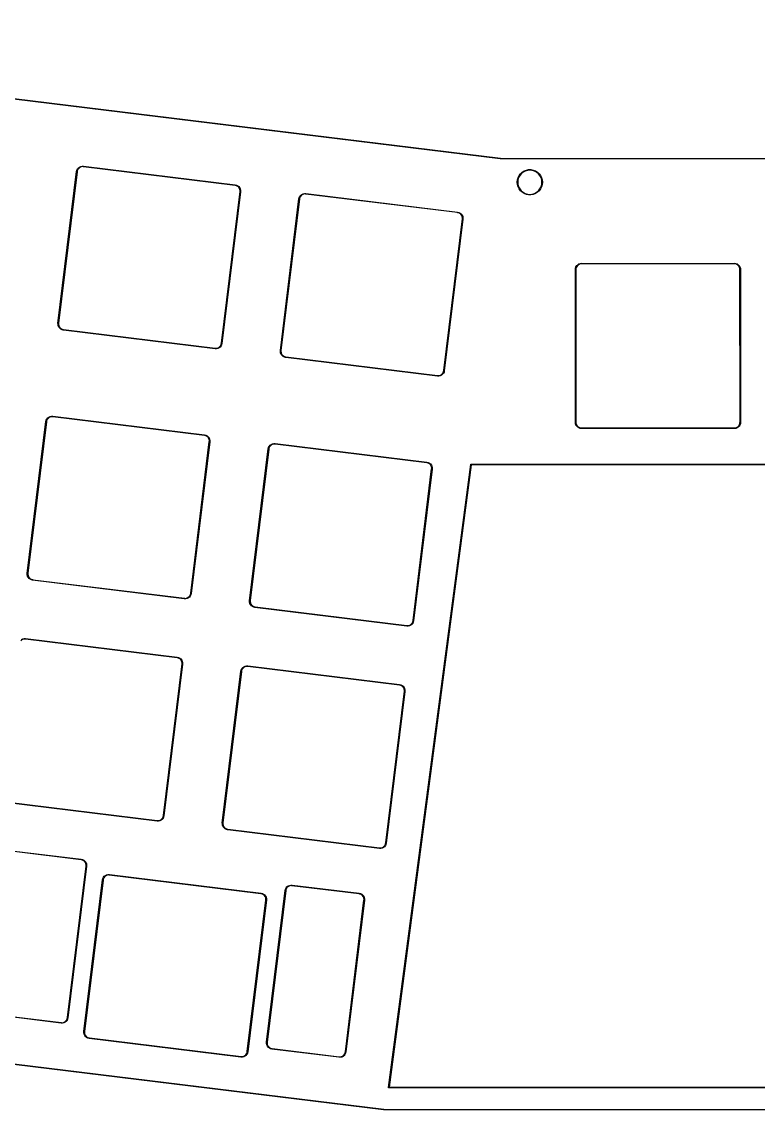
# Model space of a CAD drawing. Extents: x 33 to 269, y -131 to -39.
# Drawn here: x 97.1 to 159.8, y -131.2 to -38.6 of the extents above; entities that cross this region are included whole.
import ezdxf

# ---------------------------------------------------------------- set-up
doc = ezdxf.new("R2010")
doc.units = 0
doc.layers.add('BLACK', color=7, linetype='CONTINUOUS')

msp = doc.modelspace()

# ---------------------------------------------------------------- linework, layer by layer
at = {"layer": 'BLACK', "linetype": 'CONTINUOUS'}
for p, q in [((43.28779, -38.602524), (137.837537, -50.209856)), ((137.823767, -50.256624), (43.31435, -38.654243)), ((102.038969, -50.958641), (102.145395, -50.908695)), ((102.145395, -50.908695), (102.260268, -50.883687)), ((102.260268, -50.883687), (102.377826, -50.884869)), ((102.377826, -50.884869), (102.377828, -50.884852)), ((102.377828, -50.884852), (102.383399, -50.88745)), ((102.383399, -50.88745), (115.280926, -52.469153)), ((137.824895, -50.257755), (137.823767, -50.256624)), ((137.83446, -50.25967), (137.824895, -50.257755)), ((164.819661, -50.290688), (137.83446, -50.25967)), ((137.837537, -50.209856), (137.842768, -50.211581)), ((137.842768, -50.211581), (164.827655, -50.2426)), ((100.209179, -64.254785), (101.792758, -51.341957)), ((101.839786, -51.353624), (100.259255, -64.241595)), ((101.792758, -51.341957), (101.792763, -51.34194)), ((101.792763, -51.34194), (101.820055, -51.227608)), ((101.820055, -51.227608), (101.872114, -51.122199)), ((101.842386, -51.348049), (101.839786, -51.353624)), ((101.850005, -51.28598), (101.842386, -51.348049)), ((101.896852, -51.170016), (101.850005, -51.28598)), ((101.872114, -51.122199), (101.946326, -51.031019)), ((101.97212, -51.07013), (101.896852, -51.170016)), ((101.946326, -51.031019), (102.038969, -50.958641)), ((102.070677, -50.993131), (101.97212, -51.07013)), ((102.185806, -50.944268), (102.070677, -50.993131)), ((102.30966, -50.92687), (102.185806, -50.944268)), ((102.371728, -50.934496), (102.30966, -50.92687)), ((102.371729, -50.934478), (102.371728, -50.934496)), ((102.371732, -50.934479), (102.371729, -50.934478)), ((115.269258, -52.516181), (102.371732, -50.934479)), ((139.32865, -51.8628), (139.417075, -51.68522)), ((139.474678, -51.67892), (139.379499, -51.856986)), ((139.417075, -51.68522), (139.536623, -51.526912)), ((139.602766, -51.522843), (139.474678, -51.67892)), ((139.536623, -51.526912), (139.683226, -51.393266)), ((139.758843, -51.394755), (139.602766, -51.522843)), ((139.683226, -51.393266), (139.851889, -51.288834)), ((139.936909, -51.299576), (139.758843, -51.394755)), ((139.851889, -51.288834), (140.03687, -51.217172)), ((140.130123, -51.240965), (139.936909, -51.299576)), ((140.03687, -51.217172), (140.23187, -51.180721)), ((140.331058, -51.221175), (140.130123, -51.240965)), ((140.23187, -51.180721), (140.430246, -51.180721)), ((140.531993, -51.240965), (140.331058, -51.221175)), ((140.430246, -51.180721), (140.625246, -51.217172)), ((140.725207, -51.299576), (140.531993, -51.240965)), ((140.625246, -51.217172), (140.810227, -51.288834)), ((140.903273, -51.394755), (140.725207, -51.299576)), ((140.810227, -51.288834), (140.97889, -51.393266)), ((141.05935, -51.522843), (140.903273, -51.394755)), ((140.97889, -51.393266), (141.125493, -51.526912)), ((141.187438, -51.67892), (141.05935, -51.522843)), ((141.125493, -51.526912), (141.245041, -51.68522)), ((141.282617, -51.856986), (141.187438, -51.67892)), ((141.245041, -51.68522), (141.333466, -51.8628)), ((115.27483, -52.51878), (115.269258, -52.516181)), ((115.27483, -52.518781), (115.27483, -52.51878)), ((115.336892, -52.526408), (115.27483, -52.518781)), ((115.280926, -52.469153), (115.280931, -52.469154)), ((115.280931, -52.469154), (115.395264, -52.496465)), ((115.452839, -52.573266), (115.336892, -52.526408)), ((115.395264, -52.496465), (115.500657, -52.548532)), ((115.552709, -52.648537), (115.452839, -52.573266)), ((115.500657, -52.548532), (115.591821, -52.622746)), ((115.629694, -52.74709), (115.552709, -52.648537)), ((115.591821, -52.622746), (115.664186, -52.715385)), ((115.678549, -52.862211), (115.629694, -52.74709)), ((115.664186, -52.715385), (115.714123, -52.821803)), ((139.256058, -52.251135), (139.274362, -52.053604)), ((139.274362, -52.448666), (139.256058, -52.251135)), ((139.274362, -52.053604), (139.32865, -51.8628)), ((139.32865, -52.63947), (139.274362, -52.448666)), ((139.320888, -52.0502), (139.301098, -52.251135)), ((139.301098, -52.251135), (139.320888, -52.45207)), ((139.379499, -51.856986), (139.320888, -52.0502)), ((139.320888, -52.45207), (139.379499, -52.645284)), ((139.417075, -52.81705), (139.32865, -52.63947)), ((139.379499, -52.645284), (139.474678, -52.82335)), ((141.187438, -52.82335), (141.282617, -52.645284)), ((141.333466, -52.63947), (141.245041, -52.81705)), ((141.341228, -52.0502), (141.282617, -51.856986)), ((141.282617, -52.645284), (141.341228, -52.45207)), ((141.333466, -51.8628), (141.387754, -52.053604)), ((141.387754, -52.448666), (141.333466, -52.63947)), ((141.361018, -52.251135), (141.341228, -52.0502)), ((141.341228, -52.45207), (141.361018, -52.251135)), ((141.387754, -52.053604), (141.406058, -52.251135)), ((141.406058, -52.251135), (141.387754, -52.448666)), ((114.106701, -65.945653), (115.688404, -53.048127)), ((115.735432, -53.059794), (114.15373, -65.957321)), ((115.695945, -52.986053), (115.678549, -52.862211)), ((115.688321, -53.048115), (115.695945, -52.986053)), ((115.688404, -53.048125), (115.688321, -53.048115)), ((115.688404, -53.048127), (115.688404, -53.048125)), ((115.714123, -52.821803), (115.739128, -52.936665)), ((115.738031, -53.054222), (115.735432, -53.059794)), ((115.739128, -52.936665), (115.737948, -53.054212)), ((115.737948, -53.054212), (115.738031, -53.054222)), ((119.117183, -66.576396), (120.700762, -53.663568)), ((120.74779, -53.675235), (119.16726, -66.563204)), ((120.700762, -53.663568), (120.700763, -53.663562)), ((120.700763, -53.663562), (120.728056, -53.549218)), ((120.728056, -53.549218), (120.780115, -53.443807)), ((120.75039, -53.66966), (120.74779, -53.675235)), ((120.758007, -53.60759), (120.75039, -53.66966)), ((120.804853, -53.491624), (120.758007, -53.60759)), ((120.780115, -53.443807), (120.854327, -53.352626)), ((120.88012, -53.391736), (120.804853, -53.491624)), ((120.854327, -53.352626), (120.94697, -53.280246)), ((120.978678, -53.314736), (120.88012, -53.391736)), ((120.94697, -53.280246), (121.053398, -53.2303)), ((121.093809, -53.265872), (120.978678, -53.314736)), ((121.053398, -53.2303), (121.168272, -53.205291)), ((121.217664, -53.248475), (121.093809, -53.265872)), ((121.168272, -53.205291), (121.285831, -53.206475)), ((121.279732, -53.256101), (121.217664, -53.248475)), ((121.279733, -53.256089), (121.279732, -53.256101)), ((121.279736, -53.25609), (121.279733, -53.256089)), ((134.177263, -54.837792), (121.279736, -53.25609)), ((121.285831, -53.206475), (121.285832, -53.206463)), ((121.285832, -53.206463), (121.291403, -53.209061)), ((121.291403, -53.209061), (134.18893, -54.790764)), ((139.536623, -52.975358), (139.417075, -52.81705)), ((139.474678, -52.82335), (139.602766, -52.979427)), ((139.683226, -53.109004), (139.536623, -52.975358)), ((139.602766, -52.979427), (139.758843, -53.107515)), ((139.851889, -53.213436), (139.683226, -53.109004)), ((139.758843, -53.107515), (139.936909, -53.202694)), ((140.03687, -53.285098), (139.851889, -53.213436)), ((139.936909, -53.202694), (140.130123, -53.261305)), ((140.23187, -53.321549), (140.03687, -53.285098)), ((140.130123, -53.261305), (140.331058, -53.281095)), ((140.430246, -53.321549), (140.23187, -53.321549)), ((140.331058, -53.281095), (140.531993, -53.261305)), ((140.625246, -53.285098), (140.430246, -53.321549)), ((140.531993, -53.261305), (140.725207, -53.202694)), ((140.810227, -53.213436), (140.625246, -53.285098)), ((140.725207, -53.202694), (140.903273, -53.107515)), ((140.97889, -53.109004), (140.810227, -53.213436)), ((140.903273, -53.107515), (141.05935, -52.979427)), ((141.125493, -52.975358), (140.97889, -53.109004)), ((141.05935, -52.979427), (141.187438, -52.82335)), ((141.245041, -52.81705), (141.125493, -52.975358)), ((133.014705, -68.267264), (134.596408, -55.369738)), ((134.643436, -55.381405), (133.061734, -68.278932)), ((134.182834, -54.840391), (134.177263, -54.837792)), ((134.182834, -54.840392), (134.182834, -54.840391)), ((134.244902, -54.848017), (134.182834, -54.840392)), ((134.18893, -54.790764), (134.188935, -54.790765)), ((134.188935, -54.790765), (134.303276, -54.818074)), ((134.360861, -54.894875), (134.244902, -54.848017)), ((134.303276, -54.818074), (134.408678, -54.87014)), ((134.460744, -54.970145), (134.360861, -54.894875)), ((134.408678, -54.87014), (134.499854, -54.944352)), ((134.537745, -55.068699), (134.460744, -54.970145)), ((134.499854, -54.944352), (134.572232, -55.03699)), ((134.586618, -55.183823), (134.537745, -55.068699)), ((134.572232, -55.03699), (134.622185, -55.14341)), ((134.604034, -55.307673), (134.586618, -55.183823)), ((134.596408, -55.369738), (134.596426, -55.369682)), ((134.596426, -55.369682), (134.604034, -55.307673)), ((134.622185, -55.14341), (134.647208, -55.258276)), ((134.646036, -55.375829), (134.643436, -55.381405)), ((134.646047, -55.37583), (134.646036, -55.375829)), ((134.647208, -55.258276), (134.646047, -55.37583)), ((144.400938, -59.262844), (144.500478, -59.200312)), ((144.544918, -59.230698), (144.43661, -59.293216)), ((144.500478, -59.200312), (144.611437, -59.161498)), ((144.665717, -59.198342), (144.544918, -59.230698)), ((144.611437, -59.161498), (144.72825, -59.148348)), ((144.728246, -59.198348), (144.665717, -59.198342)), ((144.728248, -59.19825), (144.728246, -59.198249)), ((144.728246, -59.198249), (144.728246, -59.19825)), ((144.728246, -59.19825), (144.728246, -59.198348)), ((157.722397, -59.196349), (144.728248, -59.19825)), ((144.72825, -59.148348), (144.72825, -59.14825)), ((144.72825, -59.14825), (144.734098, -59.15015)), ((144.734098, -59.15015), (157.728248, -59.14825)), ((157.728246, -59.19825), (157.722397, -59.196349)), ((157.790779, -59.198255), (157.728246, -59.19825)), ((157.728248, -59.14825), (157.728249, -59.14825)), ((157.728249, -59.14825), (157.72825, -59.14825)), ((157.72825, -59.14825), (157.845069, -59.161422)), ((157.911583, -59.230633), (157.790779, -59.198255)), ((157.845069, -59.161422), (157.95603, -59.200255)), ((158.019893, -59.29317), (157.911583, -59.230633)), ((157.95603, -59.200255), (158.055568, -59.262803)), ((144.203248, -59.673247), (144.216421, -59.556436)), ((144.203248, -59.673248), (144.203248, -59.673247)), ((144.203248, -59.67325), (144.203248, -59.673248)), ((144.205151, -72.682817), (144.203248, -59.67325)), ((144.216421, -59.556436), (144.255257, -59.445485)), ((144.253248, -59.673253), (144.251347, -59.6791)), ((144.251347, -59.6791), (144.253246, -72.663623)), ((144.253255, -59.610724), (144.253248, -59.673253)), ((144.285634, -59.489932), (144.253255, -59.610724)), ((144.255257, -59.445485), (144.317808, -59.345957)), ((144.348173, -59.381635), (144.285634, -59.489932)), ((144.317808, -59.345957), (144.400938, -59.262844)), ((144.43661, -59.293216), (144.348173, -59.381635)), ((158.108329, -59.381606), (158.019893, -59.29317)), ((158.055568, -59.262803), (158.138695, -59.34593)), ((158.170867, -59.489915), (158.108329, -59.381606)), ((158.138695, -59.34593), (158.201244, -59.445469)), ((158.203245, -59.610719), (158.170867, -59.489915)), ((158.201244, -59.445469), (158.240077, -59.556429)), ((158.203249, -59.673239), (158.203245, -59.610719)), ((158.203248, -59.67325), (158.203249, -59.673239)), ((158.205148, -72.667399), (158.203248, -59.67325)), ((158.240077, -59.556429), (158.25325, -59.673248)), ((158.253248, -59.673248), (158.251347, -59.679099)), ((158.251347, -59.679099), (158.253248, -72.67325)), ((158.25325, -59.673248), (158.253248, -59.673248)), ((100.211221, -64.257399), (100.209179, -64.254785)), ((100.210174, -64.361843), (100.211221, -64.257399)), ((100.235184, -64.476715), (100.210174, -64.361843)), ((100.28513, -64.58314), (100.235184, -64.476715)), ((100.26098, -64.250384), (100.253356, -64.312451)), ((100.253356, -64.312451), (100.270756, -64.436304)), ((100.259255, -64.241595), (100.260963, -64.250381)), ((100.260963, -64.250381), (100.26098, -64.250384)), ((100.270756, -64.436304), (100.31962, -64.551432)), ((100.357508, -64.675782), (100.28513, -64.58314)), ((100.31962, -64.551432), (100.396618, -64.649989)), ((100.448686, -64.749994), (100.357508, -64.675782)), ((100.396618, -64.649989), (100.496503, -64.725257)), ((100.554093, -64.802055), (100.448686, -64.749994)), ((100.496503, -64.725257), (100.612465, -64.772106)), ((100.655706, -64.826312), (100.554093, -64.802055)), ((100.612465, -64.772106), (100.674534, -64.779726)), ((100.674534, -64.779726), (100.683378, -64.78385)), ((100.683378, -64.78385), (113.574756, -66.364799)), ((100.656298, -64.82707), (100.655706, -64.826312)), ((100.665562, -64.830125), (100.656298, -64.82707)), ((113.563089, -66.411827), (100.665562, -64.830125)), ((113.568665, -66.414427), (113.563089, -66.411827)), ((113.568663, -66.41444), (113.568665, -66.414427)), ((113.686218, -66.415602), (113.568663, -66.41444)), ((113.574756, -66.364799), (113.574821, -66.36482)), ((113.574821, -66.36482), (113.636821, -66.372427)), ((113.636821, -66.372427), (113.760672, -66.355013)), ((113.801086, -66.39058), (113.686218, -66.415602)), ((113.760672, -66.355013), (113.875797, -66.306139)), ((113.907506, -66.340627), (113.801086, -66.39058)), ((113.875797, -66.306139), (113.974351, -66.229138)), ((114.000144, -66.268248), (113.907506, -66.340627)), ((113.974351, -66.229138), (114.049621, -66.129254)), ((114.074356, -66.177071), (114.000144, -66.268248)), ((114.049621, -66.129254), (114.096478, -66.013294)), ((114.126421, -66.071668), (114.074356, -66.177071)), ((114.096478, -66.013294), (114.104102, -65.951226)), ((114.104102, -65.951226), (114.104103, -65.951226)), ((114.104103, -65.951226), (114.106701, -65.945653)), ((114.153727, -65.957329), (114.126421, -66.071668)), ((114.15373, -65.957321), (114.153727, -65.957329)), ((119.11921, -66.578991), (119.117183, -66.576396)), ((119.118165, -66.683454), (119.11921, -66.578991)), ((119.168969, -66.571992), (119.161345, -66.634061)), ((119.161345, -66.634061), (119.178747, -66.757915)), ((119.16726, -66.563204), (119.168968, -66.571992)), ((119.168968, -66.571992), (119.168969, -66.571992)), ((119.143178, -66.798327), (119.118165, -66.683454)), ((119.193126, -66.904753), (119.143178, -66.798327)), ((119.178747, -66.757915), (119.227615, -66.873044)), ((119.265506, -66.997394), (119.193126, -66.904753)), ((119.227615, -66.873044), (119.304616, -66.971602)), ((119.356687, -67.071606), (119.265506, -66.997394)), ((119.304616, -66.971602), (119.404503, -67.046869)), ((119.462096, -67.123666), (119.356687, -67.071606)), ((119.404503, -67.046869), (119.520468, -67.093718)), ((119.56371, -67.147923), (119.462096, -67.123666)), ((119.520468, -67.093718), (119.582538, -67.101336)), ((119.564302, -67.148681), (119.56371, -67.147923)), ((119.573566, -67.151736), (119.564302, -67.148681)), ((132.471092, -68.733438), (119.573566, -67.151736)), ((119.582538, -67.101336), (119.582538, -67.101337)), ((119.582538, -67.101337), (119.591384, -67.105461)), ((119.591384, -67.105461), (132.48276, -68.68641)), ((132.882379, -68.550799), (132.957646, -68.450896)), ((132.982385, -68.498713), (132.908175, -68.589907)), ((132.957646, -68.450896), (133.00449, -68.334917)), ((133.034441, -68.393291), (132.982385, -68.498713)), ((133.00449, -68.334917), (133.012105, -68.272841)), ((133.012105, -68.272841), (133.012106, -68.272841)), ((133.012106, -68.272841), (133.014705, -68.267264)), ((133.061727, -68.27895), (133.034441, -68.393291)), ((133.061734, -68.278932), (133.061727, -68.27895)), ((132.476668, -68.736038), (132.471092, -68.733438)), ((132.476657, -68.736132), (132.476668, -68.736038)), ((132.594225, -68.737294), (132.476657, -68.736132)), ((132.48276, -68.68641), (132.483222, -68.686562)), ((132.483222, -68.686562), (132.544822, -68.69412)), ((132.544822, -68.69412), (132.668686, -68.676701)), ((132.709104, -68.712266), (132.594225, -68.737294)), ((132.668686, -68.676701), (132.78382, -68.627817)), ((132.815533, -68.662302), (132.709104, -68.712266)), ((132.78382, -68.627817), (132.882379, -68.550799)), ((132.908175, -68.589907), (132.815533, -68.662302)), ((99.427154, -72.230136), (99.533581, -72.180188)), ((99.533581, -72.180188), (99.648455, -72.155176)), ((99.697848, -72.198358), (99.573993, -72.215759)), ((99.648455, -72.155176), (99.766015, -72.156356)), ((99.759915, -72.205981), (99.697848, -72.198358)), ((99.759919, -72.205983), (99.759915, -72.205981)), ((112.657444, -73.787685), (99.759919, -72.205983)), ((99.766015, -72.156356), (99.771587, -72.158954)), ((99.771587, -72.158954), (112.669113, -73.740657)), ((97.597366, -85.526289), (99.180945, -72.613461)), ((99.227973, -72.625128), (97.647442, -85.513099)), ((99.180945, -72.613461), (99.18095, -72.613444)), ((99.18095, -72.613444), (99.208241, -72.49911)), ((99.208241, -72.49911), (99.2603, -72.393699)), ((99.230573, -72.619553), (99.227973, -72.625128)), ((99.230574, -72.619553), (99.230573, -72.619553)), ((99.238191, -72.557483), (99.230574, -72.619553)), ((99.285038, -72.441516), (99.238191, -72.557483)), ((99.2603, -72.393699), (99.334512, -72.302517)), ((99.360305, -72.341627), (99.285038, -72.441516)), ((99.334512, -72.302517), (99.427154, -72.230136)), ((99.458863, -72.264625), (99.360305, -72.341627)), ((99.573993, -72.215759), (99.458863, -72.264625)), ((144.207426, -72.685092), (144.205151, -72.682817)), ((144.219137, -72.788963), (144.207426, -72.685092)), ((144.257973, -72.89993), (144.219137, -72.788963)), ((144.253246, -72.663623), (144.256012, -72.672132)), ((144.256012, -72.672132), (144.255966, -72.672132)), ((144.255966, -72.672132), (144.25597, -72.73467)), ((144.25597, -72.73467), (144.288349, -72.855481)), ((144.320528, -72.999474), (144.257973, -72.89993)), ((144.288349, -72.855481), (144.350893, -72.963797)), ((144.403664, -73.082602), (144.320528, -72.999474)), ((144.350893, -72.963797), (144.439338, -73.052234)), ((144.503214, -73.145148), (144.403664, -73.082602)), ((144.439338, -73.052234), (144.547659, -73.114768)), ((144.547659, -73.114768), (144.668474, -73.147136)), ((157.790779, -73.148243), (157.911582, -73.115865)), ((157.911582, -73.115865), (158.019892, -73.053329)), ((158.055567, -73.083695), (157.956029, -73.146243)), ((158.019892, -73.053329), (158.108328, -72.964893)), ((158.138694, -73.000569), (158.055567, -73.083695)), ((158.108328, -72.964893), (158.170865, -72.856584)), ((158.201242, -72.901031), (158.138694, -73.000569)), ((158.170865, -72.856584), (158.203243, -72.735781)), ((158.240076, -72.790071), (158.201242, -72.901031)), ((158.203243, -72.735781), (158.203248, -72.673248)), ((158.203248, -72.673248), (158.205148, -72.667399)), ((158.253248, -72.673252), (158.240076, -72.790071)), ((158.253248, -72.67325), (158.253247, -72.673251)), ((158.253247, -72.673251), (158.253248, -72.673252)), ((112.663017, -73.790284), (112.657444, -73.787685)), ((112.663017, -73.790285), (112.663017, -73.790284)), ((112.725081, -73.79791), (112.663017, -73.790285)), ((112.669113, -73.740657), (112.669118, -73.740658)), ((112.669118, -73.740658), (112.783453, -73.767966)), ((112.84103, -73.844767), (112.725081, -73.79791)), ((112.783453, -73.767966), (112.888848, -73.820032)), ((112.940902, -73.920037), (112.84103, -73.844767)), ((112.888848, -73.820032), (112.980014, -73.894246)), ((113.017889, -74.018591), (112.940902, -73.920037)), ((112.980014, -73.894246), (113.052381, -73.986885)), ((113.066745, -74.133713), (113.017889, -74.018591)), ((113.052381, -73.986885), (113.102318, -74.093305)), ((144.614184, -73.183974), (144.503214, -73.145148)), ((144.718002, -73.195668), (144.614184, -73.183974)), ((144.668474, -73.147136), (144.731011, -73.147134)), ((144.718681, -73.196347), (144.718002, -73.195668)), ((144.728248, -73.19825), (144.718681, -73.196347)), ((157.722398, -73.196349), (144.728248, -73.19825)), ((144.731011, -73.147134), (144.740294, -73.150149)), ((144.740294, -73.150149), (157.728245, -73.14825)), ((157.72825, -73.19825), (157.722398, -73.196349)), ((157.728245, -73.14825), (157.728246, -73.14825)), ((157.728246, -73.148248), (157.790779, -73.148243)), ((157.728246, -73.14825), (157.728246, -73.148248)), ((157.845069, -73.185076), (157.72825, -73.198248)), ((157.72825, -73.198248), (157.72825, -73.19825)), ((157.956029, -73.146243), (157.845069, -73.185076)), ((111.494888, -87.217156), (113.076591, -74.319631)), ((113.123619, -74.331299), (111.541917, -87.228825)), ((113.08414, -74.257557), (113.066745, -74.133713)), ((113.076515, -74.31962), (113.08414, -74.257557)), ((113.076591, -74.319628), (113.076515, -74.31962)), ((113.076591, -74.319631), (113.076591, -74.319628)), ((113.102318, -74.093305), (113.127324, -74.208169)), ((113.126218, -74.325727), (113.123619, -74.331299)), ((113.127324, -74.208169), (113.126142, -74.325717)), ((113.126142, -74.325717), (113.126218, -74.325727)), ((116.50537, -87.8479), (118.088949, -74.935072)), ((118.135977, -74.946739), (116.555447, -87.834708)), ((118.088949, -74.935072), (118.088953, -74.935059)), ((118.088953, -74.935059), (118.116261, -74.820734)), ((118.116261, -74.820734), (118.168329, -74.715341)), ((118.138576, -74.941168), (118.135977, -74.946739)), ((118.138577, -74.941168), (118.138576, -74.941168)), ((118.146204, -74.879106), (118.138577, -74.941168)), ((118.193063, -74.763158), (118.146204, -74.879106)), ((118.168329, -74.715341), (118.242542, -74.624177)), ((118.268333, -74.663289), (118.193063, -74.763158)), ((118.242542, -74.624177), (118.335181, -74.551812)), ((118.366887, -74.586303), (118.268333, -74.663289)), ((118.335181, -74.551812), (118.441599, -74.501874)), ((118.482007, -74.537448), (118.366887, -74.586303)), ((118.441599, -74.501874), (118.556462, -74.476868)), ((118.605849, -74.520051), (118.482007, -74.537448)), ((118.556462, -74.476868), (118.674008, -74.478048)), ((118.667912, -74.527675), (118.605849, -74.520051)), ((118.667921, -74.527593), (118.667912, -74.527675)), ((118.667923, -74.527594), (118.667921, -74.527593)), ((131.565449, -76.109296), (118.667923, -74.527594)), ((118.674008, -74.478048), (118.674018, -74.477967)), ((118.674018, -74.477967), (118.67959, -74.480565)), ((118.67959, -74.480565), (131.577117, -76.062268)), ((128.309184, -129.240344), (135.306273, -76.247861)), ((135.351055, -76.276133), (128.359325, -129.228036)), ((130.402892, -89.538768), (131.984595, -76.641242)), ((132.031623, -76.652909), (130.449921, -89.550436)), ((131.571022, -76.111895), (131.565449, -76.109296)), ((131.571022, -76.111896), (131.571022, -76.111895)), ((131.63309, -76.11952), (131.571022, -76.111896)), ((131.577117, -76.062268), (131.577125, -76.06227)), ((131.577125, -76.06227), (131.691464, -76.089577)), ((131.749051, -76.166376), (131.63309, -76.11952)), ((131.691464, -76.089577), (131.796868, -76.141641)), ((131.848936, -76.241646), (131.749051, -76.166376)), ((131.796868, -76.141641), (131.888046, -76.215853)), ((131.925939, -76.340201), (131.848936, -76.241646)), ((131.888046, -76.215853), (131.960426, -76.308491)), ((131.974813, -76.455326), (131.925939, -76.340201)), ((131.960426, -76.308491), (132.01038, -76.414912)), ((131.992228, -76.579177), (131.974813, -76.455326)), ((131.984595, -76.641242), (131.984624, -76.641152)), ((131.984624, -76.641152), (131.992228, -76.579177)), ((132.01038, -76.414912), (132.035403, -76.52978)), ((132.034223, -76.647333), (132.031623, -76.652909)), ((132.034241, -76.647335), (132.034223, -76.647333)), ((132.035403, -76.52978), (132.034241, -76.647335)), ((135.306273, -76.247861), (135.307961, -76.242896)), ((135.307961, -76.241568), (135.308645, -76.240883)), ((135.307961, -76.242896), (135.307961, -76.241568)), ((135.308645, -76.240883), (135.309413, -76.238626)), ((135.309413, -76.238626), (135.315799, -76.233729)), ((135.315799, -76.233729), (135.321491, -76.228038)), ((135.321491, -76.228038), (135.323223, -76.228037)), ((135.323223, -76.228037), (135.324598, -76.226984)), ((135.324598, -76.226984), (135.332574, -76.228037)), ((135.332574, -76.228037), (167.331058, -76.226135)), ((167.308892, -76.274233), (135.351055, -76.276133)), ((97.599416, -85.528913), (97.597366, -85.526289)), ((97.598369, -85.633347), (97.599416, -85.528913)), ((97.623379, -85.748217), (97.598369, -85.633347)), ((97.673325, -85.854641), (97.623379, -85.748217)), ((97.649175, -85.521888), (97.641551, -85.583955)), ((97.641551, -85.583955), (97.658951, -85.707806)), ((97.647442, -85.513099), (97.64915, -85.521885)), ((97.64915, -85.521885), (97.649175, -85.521888)), ((97.658951, -85.707806), (97.707815, -85.822933)), ((97.7457, -85.947282), (97.673325, -85.854641)), ((97.707815, -85.822933), (97.784812, -85.921489)), ((97.836877, -86.021494), (97.7457, -85.947282)), ((97.784812, -85.921489), (97.884694, -85.996757)), ((97.942282, -86.073556), (97.836877, -86.021494)), ((97.884694, -85.996757), (98.000654, -86.043608)), ((98.043892, -86.097816), (97.942282, -86.073556)), ((98.000654, -86.043608), (98.062722, -86.051229)), ((98.044485, -86.098574), (98.043892, -86.097816)), ((98.053749, -86.101629), (98.044485, -86.098574)), ((98.062722, -86.051229), (98.062721, -86.05123)), ((98.062721, -86.05123), (98.071566, -86.055354)), ((98.071566, -86.055354), (110.962941, -87.636302)), ((110.951275, -87.683331), (98.053749, -86.101629)), ((110.956851, -87.685931), (110.951275, -87.683331)), ((110.956852, -87.685925), (110.956851, -87.685931)), ((111.074405, -87.68709), (110.956852, -87.685925)), ((110.962941, -87.636302), (110.962942, -87.636297)), ((110.962942, -87.636297), (111.025009, -87.643915)), ((111.025009, -87.643915), (111.148858, -87.626503)), ((111.189271, -87.662071), (111.074405, -87.68709)), ((111.148858, -87.626503), (111.263982, -87.577633)), ((111.295691, -87.612121), (111.189271, -87.662071)), ((111.263982, -87.577633), (111.362536, -87.500634)), ((111.388329, -87.539744), (111.295691, -87.612121)), ((111.362536, -87.500634), (111.437806, -87.400754)), ((111.462541, -87.44857), (111.388329, -87.539744)), ((111.437806, -87.400754), (111.484664, -87.284796)), ((111.514607, -87.34317), (111.462541, -87.44857)), ((111.484664, -87.284796), (111.492289, -87.222729)), ((111.492289, -87.222729), (111.49229, -87.222729)), ((111.49229, -87.222729), (111.494888, -87.217156)), ((111.541911, -87.228841), (111.514607, -87.34317)), ((111.541917, -87.228825), (111.541911, -87.228841)), ((116.507404, -87.850504), (116.50537, -87.8479)), ((116.506359, -87.954958), (116.507404, -87.850504)), ((116.557163, -87.843497), (116.549539, -87.905565)), ((116.549539, -87.905565), (116.566942, -88.029418)), ((116.555447, -87.834708), (116.557155, -87.843496)), ((116.557155, -87.843496), (116.557163, -87.843497)), ((116.531372, -88.069829), (116.506359, -87.954958)), ((116.58132, -88.176254), (116.531372, -88.069829)), ((116.566942, -88.029418), (116.615809, -88.144546)), ((116.653698, -88.268895), (116.58132, -88.176254)), ((116.615809, -88.144546), (116.692808, -88.243102)), ((116.744877, -88.343107), (116.653698, -88.268895)), ((116.692808, -88.243102), (116.792693, -88.318371)), ((116.850284, -88.395168), (116.744877, -88.343107)), ((116.792693, -88.318371), (116.908656, -88.365221)), ((116.951897, -88.419427), (116.850284, -88.395168)), ((116.908656, -88.365221), (116.970725, -88.372841)), ((116.952489, -88.420185), (116.951897, -88.419427)), ((116.961753, -88.42324), (116.952489, -88.420185)), ((129.859279, -90.004942), (116.961753, -88.42324)), ((116.970725, -88.372841), (116.97957, -88.376965)), ((116.97957, -88.376965), (129.870947, -89.957914)), ((130.270565, -89.822297), (130.345832, -89.722396)), ((130.370571, -89.770213), (130.29636, -89.861405)), ((130.345832, -89.722396), (130.392677, -89.60642)), ((130.422628, -89.664794), (130.370571, -89.770213)), ((130.392677, -89.60642), (130.400293, -89.544345)), ((130.400293, -89.544345), (130.402892, -89.538768)), ((130.449918, -89.550443), (130.422628, -89.664794)), ((130.449921, -89.550436), (130.449918, -89.550443)), ((129.864855, -90.007542), (129.859279, -90.004942)), ((129.864845, -90.007618), (129.864855, -90.007542)), ((129.982412, -90.008784), (129.864845, -90.007618)), ((129.870947, -89.957914), (129.871325, -89.958038)), ((129.871325, -89.958038), (129.93301, -89.965608)), ((129.93301, -89.965608), (130.056873, -89.948193)), ((130.097289, -89.983758), (129.982412, -90.008784)), ((130.056873, -89.948193), (130.172006, -89.899312)), ((130.203718, -89.933797), (130.097289, -89.983758)), ((130.172006, -89.899312), (130.270565, -89.822297)), ((130.29636, -89.861405), (130.203718, -89.933797)), ((97.13725, -91.172619), (97.038691, -91.249624)), ((97.105541, -91.138132), (97.211969, -91.08818)), ((97.252381, -91.12375), (97.13725, -91.172619)), ((97.211969, -91.08818), (97.326844, -91.063166)), ((97.376239, -91.106346), (97.252381, -91.12375)), ((97.326844, -91.063166), (97.444405, -91.064343)), ((97.43822, -91.113959), (97.376239, -91.106346)), ((97.438308, -91.113988), (97.43822, -91.113959)), ((110.335834, -92.69569), (97.438308, -91.113988)), ((97.444405, -91.064343), (97.444403, -91.064361)), ((97.444403, -91.064361), (97.449975, -91.066959)), ((97.449975, -91.066959), (110.347502, -92.648662)), ((109.173277, -106.125162), (110.75498, -93.227636)), ((110.802008, -93.239303), (109.220306, -106.13683)), ((110.341407, -92.698289), (110.335834, -92.69569)), ((110.341407, -92.69829), (110.341407, -92.698289)), ((110.403471, -92.705915), (110.341407, -92.69829)), ((110.347502, -92.648662), (110.34751, -92.648664)), ((110.34751, -92.648664), (110.461843, -92.67597)), ((110.519422, -92.75277), (110.403471, -92.705915)), ((110.461843, -92.67597), (110.567239, -92.728035)), ((110.619295, -92.82804), (110.519422, -92.75277)), ((110.567239, -92.728035), (110.658407, -92.802248)), ((110.696282, -92.926594), (110.619295, -92.82804)), ((110.658407, -92.802248), (110.730774, -92.894888)), ((110.745139, -93.041717), (110.696282, -92.926594)), ((110.730774, -92.894888), (110.780712, -93.001309)), ((110.762533, -93.165562), (110.745139, -93.041717)), ((110.754908, -93.227625), (110.762533, -93.165562)), ((110.75498, -93.227633), (110.754908, -93.227625)), ((110.75498, -93.227636), (110.75498, -93.227633)), ((110.780712, -93.001309), (110.805717, -93.116174)), ((110.804607, -93.233732), (110.802008, -93.239303)), ((110.805717, -93.116174), (110.804534, -93.233723)), ((110.804534, -93.233723), (110.804607, -93.233732)), ((115.92093, -93.532175), (116.013569, -93.459807)), ((116.045274, -93.494298), (115.94672, -93.571286)), ((116.013569, -93.459807), (116.119988, -93.409867)), ((116.160396, -93.445439), (116.045274, -93.494298)), ((116.119988, -93.409867), (116.234851, -93.384859)), ((116.28424, -93.42804), (116.160396, -93.445439)), ((116.234851, -93.384859), (116.3524, -93.386037)), ((116.346304, -93.435664), (116.28424, -93.42804)), ((116.346312, -93.435599), (116.346304, -93.435664)), ((116.346313, -93.435599), (116.346312, -93.435598)), ((116.346312, -93.435598), (116.346312, -93.435599)), ((129.243838, -95.017301), (116.346313, -93.435599)), ((116.3524, -93.386037), (116.352408, -93.385971)), ((116.352408, -93.385971), (116.357981, -93.38857)), ((116.357981, -93.38857), (129.255507, -94.970273)), ((114.18376, -106.755905), (115.767339, -93.843077)), ((115.814367, -93.854744), (114.233837, -106.742713)), ((115.767339, -93.843077), (115.767342, -93.843067)), ((115.767342, -93.843067), (115.794649, -93.728737)), ((115.794649, -93.728737), (115.846716, -93.623342)), ((115.816966, -93.849173), (115.814367, -93.854744)), ((115.816967, -93.849173), (115.816966, -93.849173)), ((115.824592, -93.787109), (115.816967, -93.849173)), ((115.87145, -93.671159), (115.824592, -93.787109)), ((115.846716, -93.623342), (115.92093, -93.532175)), ((115.94672, -93.571286), (115.87145, -93.671159)), ((129.249412, -95.019901), (129.243838, -95.017301)), ((129.311481, -95.027524), (129.249412, -95.019901)), ((129.255507, -94.970273), (129.255508, -94.970273)), ((129.255508, -94.970273), (129.255515, -94.970275)), ((129.255515, -94.970275), (129.369855, -94.99758)), ((129.427444, -95.074379), (129.311481, -95.027524)), ((129.369855, -94.99758), (129.475261, -95.049643)), ((129.52733, -95.149648), (129.427444, -95.074379)), ((129.475261, -95.049643), (129.56644, -95.123855)), ((129.604334, -95.248204), (129.52733, -95.149648)), ((129.56644, -95.123855), (129.638821, -95.216494)), ((129.653208, -95.36333), (129.604334, -95.248204)), ((129.638821, -95.216494), (129.688775, -95.322916)), ((129.688775, -95.322916), (129.713797, -95.437784)), ((128.081282, -108.446773), (129.662985, -95.549247)), ((129.710013, -95.560914), (128.128311, -108.458441)), ((129.670622, -95.487182), (129.653208, -95.36333)), ((129.662985, -95.549247), (129.663019, -95.549142)), ((129.663019, -95.549142), (129.670622, -95.487182)), ((129.712613, -95.555339), (129.710013, -95.560914)), ((129.712634, -95.555341), (129.712613, -95.555339)), ((129.713797, -95.437784), (129.712634, -95.555341)), ((108.629664, -106.591336), (95.732138, -105.009634)), ((95.749956, -104.963359), (108.64133, -106.544307)), ((108.94237, -106.485628), (109.040924, -106.408633)), ((109.066716, -106.447743), (108.974078, -106.520117)), ((109.040924, -106.408633), (109.116194, -106.308755)), ((109.140928, -106.356572), (109.066716, -106.447743)), ((109.116194, -106.308755), (109.163052, -106.1928)), ((109.192995, -106.251173), (109.140928, -106.356572)), ((109.163052, -106.1928), (109.170678, -106.130734)), ((109.170678, -106.130734), (109.170679, -106.130734)), ((109.170679, -106.130734), (109.173277, -106.125162)), ((109.220305, -106.136832), (109.192995, -106.251173)), ((109.220306, -106.13683), (109.220305, -106.136832)), ((108.63524, -106.593936), (108.629664, -106.591336)), ((108.635242, -106.593914), (108.63524, -106.593936)), ((108.752794, -106.595081), (108.635242, -106.593914)), ((108.64133, -106.544307), (108.641333, -106.544286)), ((108.641333, -106.544286), (108.7034, -106.551905)), ((108.7034, -106.551905), (108.827247, -106.534496)), ((108.867659, -106.570064), (108.752794, -106.595081)), ((108.827247, -106.534496), (108.94237, -106.485628)), ((108.974078, -106.520117), (108.867659, -106.570064)), ((114.185797, -106.758513), (114.18376, -106.755905)), ((114.184754, -106.862963), (114.185797, -106.758513)), ((114.209767, -106.977833), (114.184754, -106.862963)), ((114.259715, -107.084257), (114.209767, -106.977833)), ((114.235556, -106.751502), (114.227933, -106.81357)), ((114.227933, -106.81357), (114.245337, -106.937422)), ((114.233837, -106.742713), (114.235545, -106.7515)), ((114.235545, -106.7515), (114.235556, -106.751502)), ((114.245337, -106.937422), (114.294203, -107.052549)), ((114.332092, -107.176897), (114.259715, -107.084257)), ((114.294203, -107.052549), (114.371202, -107.151105)), ((114.423269, -107.251109), (114.332092, -107.176897)), ((114.371202, -107.151105), (114.471086, -107.226374)), ((114.528675, -107.303172), (114.423269, -107.251109)), ((114.471086, -107.226374), (114.587047, -107.273225)), ((114.630287, -107.327432), (114.528675, -107.303172)), ((114.587047, -107.273225), (114.649116, -107.280846)), ((114.630879, -107.32819), (114.630287, -107.327432)), ((114.640143, -107.331245), (114.630879, -107.32819)), ((127.537668, -108.912947), (114.640143, -107.331245)), ((114.649116, -107.280846), (114.657961, -107.28497)), ((114.657961, -107.28497), (127.549337, -108.865919)), ((102.174619, -109.879172), (96.473046, -109.18102)), ((96.484705, -109.133987), (102.18628, -109.83214)), ((127.543244, -108.915547), (127.537668, -108.912947)), ((127.543237, -108.915607), (127.543244, -108.915547)), ((127.660801, -108.916775), (127.543237, -108.915607)), ((127.549337, -108.865919), (127.549636, -108.866017)), ((127.549636, -108.866017), (127.611402, -108.873599)), ((127.611402, -108.873599), (127.735262, -108.856185)), ((127.775678, -108.891752), (127.660801, -108.916775)), ((127.735262, -108.856185), (127.850395, -108.807307)), ((127.882106, -108.841793), (127.775678, -108.891752)), ((127.850395, -108.807307), (127.948953, -108.730295)), ((127.974748, -108.769403), (127.882106, -108.841793)), ((127.948953, -108.730295), (128.02422, -108.630397)), ((128.048958, -108.678214), (127.974748, -108.769403)), ((128.02422, -108.630397), (128.071066, -108.514423)), ((128.101016, -108.572797), (128.048958, -108.678214)), ((128.071066, -108.514423), (128.078682, -108.452349)), ((128.078682, -108.452349), (128.078683, -108.452349)), ((128.078683, -108.452349), (128.081282, -108.446773)), ((128.128304, -108.458459), (128.101016, -108.572797)), ((128.128311, -108.458441), (128.128304, -108.458459)), ((102.180182, -109.881767), (102.174619, -109.879172)), ((102.242247, -109.889398), (102.180182, -109.881767)), ((102.18628, -109.83214), (102.186283, -109.832141)), ((102.186283, -109.832141), (102.186284, -109.832141)), ((102.186284, -109.832141), (102.300622, -109.859459)), ((102.358199, -109.936262), (102.242247, -109.889398)), ((102.300622, -109.859459), (102.406016, -109.911529)), ((102.458075, -110.011534), (102.358199, -109.936262)), ((102.406016, -109.911529), (102.497186, -109.985742)), ((102.535072, -110.110086), (102.458075, -110.011534)), ((102.497186, -109.985742), (102.56956, -110.078377)), ((102.583945, -110.225206), (102.535072, -110.110086)), ((102.56956, -110.078377), (102.619511, -110.184793)), ((101.012055, -123.308642), (102.593758, -110.411119)), ((102.640786, -110.422782), (101.059084, -123.320309)), ((102.601364, -110.349052), (102.583945, -110.225206)), ((102.593753, -110.411119), (102.601364, -110.349052)), ((102.593758, -110.411119), (102.593753, -110.411119)), ((102.619511, -110.184793), (102.644536, -110.299654)), ((102.643386, -110.417205), (102.640786, -110.422782)), ((102.644536, -110.299654), (102.643381, -110.417204)), ((102.643381, -110.417204), (102.643386, -110.417205)), ((102.410022, -124.487801), (103.991725, -111.590275)), ((104.038753, -111.601942), (102.457051, -124.499469)), ((103.991725, -111.590275), (103.991726, -111.590269)), ((103.991726, -111.590269), (104.019036, -111.475934)), ((104.019036, -111.475934), (104.071102, -111.370538)), ((104.041352, -111.596371), (104.038753, -111.601942)), ((104.041353, -111.596371), (104.041352, -111.596371)), ((104.048978, -111.534307), (104.041353, -111.596371)), ((104.095836, -111.418355), (104.048978, -111.534307)), ((104.071102, -111.370538), (104.145316, -111.27937)), ((104.171106, -111.318481), (104.095836, -111.418355)), ((104.145316, -111.27937), (104.237954, -111.207)), ((104.269661, -111.24149), (104.171106, -111.318481)), ((104.237954, -111.207), (104.344373, -111.157058)), ((104.384783, -111.192628), (104.269661, -111.24149)), ((104.344373, -111.157058), (104.459237, -111.132047)), ((104.508628, -111.175226), (104.384783, -111.192628)), ((104.459237, -111.132047), (104.576787, -111.133221)), ((104.570693, -111.182848), (104.508628, -111.175226)), ((104.570699, -111.182797), (104.570693, -111.182848)), ((117.462075, -112.763745), (104.570699, -111.182797)), ((104.576787, -111.133221), (104.576793, -111.133169)), ((104.576793, -111.133169), (104.582367, -111.135768)), ((104.582367, -111.135768), (117.479893, -112.717471)), ((117.470919, -112.76787), (117.462075, -112.763745)), ((117.532989, -112.775493), (117.470919, -112.76787)), ((117.479893, -112.717471), (117.489156, -112.720526)), ((117.489156, -112.720526), (117.489747, -112.721283)), ((117.489747, -112.721283), (117.591364, -112.745549)), ((117.648955, -112.822348), (117.532989, -112.775493)), ((117.591364, -112.745549), (117.696772, -112.797613)), ((117.748845, -112.897618), (117.648955, -112.822348)), ((117.696772, -112.797613), (117.787954, -112.871824)), ((117.825853, -112.996173), (117.748845, -112.897618)), ((117.787954, -112.871824), (117.860339, -112.964462)), ((117.947374, -125.388038), (119.529077, -112.490511)), ((119.576105, -112.502179), (117.994403, -125.399699)), ((119.529077, -112.490511), (119.529081, -112.490499)), ((119.529081, -112.490499), (119.556382, -112.37617)), ((119.556382, -112.37617), (119.608447, -112.270773)), ((119.578705, -112.496605), (119.576105, -112.502179)), ((119.586328, -112.434542), (119.578705, -112.496606)), ((119.578705, -112.496606), (119.578705, -112.496605)), ((119.633182, -112.31859), (119.586328, -112.434542)), ((119.608447, -112.270773), (119.68266, -112.179604)), ((119.708451, -112.218716), (119.633182, -112.31859)), ((119.68266, -112.179604), (119.775301, -112.107237)), ((119.807006, -112.141729), (119.708451, -112.218716)), ((119.775301, -112.107237), (119.881723, -112.0573)), ((119.92213, -112.092874), (119.807006, -112.141729)), ((119.881723, -112.0573), (119.996589, -112.032298)), ((120.045975, -112.075483), (119.92213, -112.092874)), ((119.996589, -112.032298), (120.114138, -112.033484)), ((120.108039, -112.08311), (120.045975, -112.075483)), ((120.108048, -112.083032), (120.108039, -112.08311)), ((120.108051, -112.083033), (120.108048, -112.083032)), ((125.809625, -112.781186), (120.108051, -112.083033)), ((120.114138, -112.033484), (120.114148, -112.033406)), ((120.114148, -112.033406), (120.11971, -112.036)), ((120.11971, -112.036), (125.821286, -112.734154)), ((125.815187, -112.783781), (125.809625, -112.781186)), ((125.877251, -112.791412), (125.815187, -112.783781)), ((125.821286, -112.734154), (125.821289, -112.734155)), ((125.821289, -112.734155), (125.82129, -112.734155)), ((125.82129, -112.734155), (125.935626, -112.761474)), ((125.9932, -112.838277), (125.877251, -112.791412)), ((125.935626, -112.761474), (126.041018, -112.813545)), ((126.093073, -112.91355), (125.9932, -112.838277)), ((126.041018, -112.813545), (126.132184, -112.887759)), ((126.170066, -113.012102), (126.093073, -112.91355)), ((126.132184, -112.887759), (126.204555, -112.980394)), ((116.305668, -126.193971), (117.886199, -113.306001)), ((117.936276, -113.292811), (116.352697, -126.205639)), ((117.874733, -113.1113), (117.825853, -112.996173)), ((117.860339, -112.964462), (117.910298, -113.070884)), ((117.892154, -113.235154), (117.874733, -113.1113)), ((117.886199, -113.306001), (117.884491, -113.29722)), ((117.884491, -113.29722), (117.884542, -113.297226)), ((117.884542, -113.297226), (117.892154, -113.235154)), ((117.910298, -113.070884), (117.935326, -113.185753)), ((117.935326, -113.185753), (117.934298, -113.290279)), ((117.934298, -113.290279), (117.936276, -113.292811)), ((124.647061, -126.210655), (126.228762, -113.313132)), ((126.275791, -113.324795), (124.69409, -126.222323)), ((126.218935, -113.127221), (126.170066, -113.012102)), ((126.204555, -112.980394), (126.254503, -113.086808)), ((126.236351, -113.251064), (126.218935, -113.127221)), ((126.228738, -113.31313), (126.236351, -113.251064)), ((126.228762, -113.313132), (126.228738, -113.31313)), ((126.254503, -113.086808), (126.279525, -113.201668)), ((126.278391, -113.319219), (126.275791, -113.324795)), ((126.279525, -113.201668), (126.278366, -113.319216)), ((126.278366, -113.319216), (126.278391, -113.319219)), ((127.891422, -131.149135), (33.359073, -119.54394)), ((33.389748, -119.499246), (127.905186, -131.102366)), ((100.46845, -123.774818), (94.768077, -123.076813)), ((94.779736, -123.02978), (100.48011, -123.727786)), ((100.474016, -123.777414), (100.46845, -123.774818)), ((100.474008, -123.777473), (100.474016, -123.777414)), ((100.591575, -123.778647), (100.474008, -123.777473)), ((100.48011, -123.727786), (100.480404, -123.727882)), ((100.480404, -123.727882), (100.542177, -123.735469)), ((100.542177, -123.735469), (100.666039, -123.71806)), ((100.706454, -123.753628), (100.591575, -123.778647)), ((100.666039, -123.71806), (100.781174, -123.669184)), ((100.812885, -123.70367), (100.706454, -123.753628)), ((100.781174, -123.669184), (100.879734, -123.592171)), ((100.905529, -123.63128), (100.812885, -123.70367)), ((100.879734, -123.592171), (100.955, -123.492271)), ((100.97974, -123.540087), (100.905529, -123.63128)), ((100.955, -123.492271), (101.001843, -123.376294)), ((101.031795, -123.434667), (100.97974, -123.540087)), ((101.001843, -123.376294), (101.009456, -123.314219)), ((101.009456, -123.314219), (101.012055, -123.308642)), ((101.059082, -123.320314), (101.031795, -123.434667)), ((101.059084, -123.320309), (101.059082, -123.320314)), ((102.406283, -124.610932), (102.407465, -124.493378)), ((102.43129, -124.725801), (102.406283, -124.610932)), ((102.407424, -124.493373), (102.410022, -124.487801)), ((102.407465, -124.493378), (102.407424, -124.493373)), ((102.481233, -124.832225), (102.43129, -124.725801)), ((102.457091, -124.499476), (102.449466, -124.561542)), ((102.449466, -124.561542), (102.466863, -124.685392)), ((102.457051, -124.499469), (102.45705, -124.499471)), ((102.45705, -124.499471), (102.457091, -124.499476)), ((102.466863, -124.685392), (102.515723, -124.800518)), ((102.553606, -124.924866), (102.481233, -124.832225)), ((102.515723, -124.800518), (102.592718, -124.899074)), ((102.644781, -124.999079), (102.553606, -124.924866)), ((102.592718, -124.899074), (102.692598, -124.974342)), ((102.692598, -124.974342), (102.808556, -125.021193)), ((102.750184, -125.051141), (102.644781, -124.999079)), ((102.864515, -125.078438), (102.750184, -125.051141)), ((102.808556, -125.021193), (102.870623, -125.028814)), ((102.864529, -125.078443), (102.864515, -125.078438)), ((115.762055, -126.660145), (102.864529, -125.078443)), ((102.870623, -125.028814), (102.870622, -125.028815)), ((102.870622, -125.028815), (102.876196, -125.031414)), ((102.876196, -125.031414), (115.773723, -126.613117)), ((117.943641, -125.511165), (117.944792, -125.393619)), ((117.968668, -125.626022), (117.943641, -125.511165)), ((117.944775, -125.393617), (117.947374, -125.388038)), ((117.944792, -125.393619), (117.944775, -125.393617)), ((118.018619, -125.732433), (117.968668, -125.626022)), ((117.994421, -125.399701), (117.986811, -125.461767)), ((117.986811, -125.461767), (118.004233, -125.585609)), ((117.994403, -125.399699), (117.994421, -125.399701)), ((118.004233, -125.585609), (118.053106, -125.700725)), ((118.090989, -125.825067), (118.018619, -125.732433)), ((118.053106, -125.700725), (118.130099, -125.799276)), ((118.182153, -125.89928), (118.090989, -125.825067)), ((118.130099, -125.799276), (118.229971, -125.87455)), ((118.287542, -125.951353), (118.182153, -125.89928)), ((118.229971, -125.87455), (118.345917, -125.921419)), ((115.76763, -126.662745), (115.762055, -126.660145)), ((115.767624, -126.662791), (115.76763, -126.662745)), ((115.885187, -126.663962), (115.767624, -126.662791)), ((115.773723, -126.613117), (115.773953, -126.613193)), ((115.773953, -126.613193), (115.835789, -126.620785)), ((115.835789, -126.620785), (115.959649, -126.603374)), ((116.000063, -126.638942), (115.885187, -126.663962)), ((115.959649, -126.603374), (116.074781, -126.554499)), ((116.106491, -126.588985), (116.000063, -126.638942)), ((116.074781, -126.554499), (116.173339, -126.477489)), ((116.199133, -126.516598), (116.106491, -126.588985)), ((116.173339, -126.477489), (116.248606, -126.377593)), ((116.273344, -126.42541), (116.199133, -126.516598)), ((116.248606, -126.377593), (116.295452, -126.26162)), ((116.325402, -126.319994), (116.273344, -126.42541)), ((116.295452, -126.26162), (116.303068, -126.199547)), ((116.303068, -126.199547), (116.303069, -126.199547)), ((116.303069, -126.199547), (116.305668, -126.193971)), ((116.35269, -126.205657), (116.325402, -126.319994)), ((116.352697, -126.205639), (116.35269, -126.205657)), ((118.401874, -125.978678), (118.287542, -125.951353)), ((118.345917, -125.921419), (118.40798, -125.929052)), ((118.401875, -125.978677), (118.401874, -125.978678)), ((118.40188, -125.978679), (118.401875, -125.978677)), ((124.103454, -126.676832), (118.40188, -125.978679)), ((118.40798, -125.929052), (118.413541, -125.931646)), ((118.413541, -125.931646), (124.115115, -126.6298)), ((124.109021, -126.679428), (124.103454, -126.676832)), ((124.109014, -126.679481), (124.109021, -126.679428)), ((124.22658, -126.680654), (124.109014, -126.679481)), ((124.115115, -126.6298), (124.11538, -126.629887)), ((124.11538, -126.629887), (124.177182, -126.637476)), ((124.177182, -126.637476), (124.301043, -126.620067)), ((124.341458, -126.655634), (124.22658, -126.680654)), ((124.301043, -126.620067), (124.416177, -126.571191)), ((124.447887, -126.605677), (124.341458, -126.655634)), ((124.416177, -126.571191), (124.514736, -126.494179)), ((124.54053, -126.533288), (124.447887, -126.605677)), ((124.514736, -126.494179), (124.590002, -126.394281)), ((124.614741, -126.442098), (124.54053, -126.533288)), ((124.590002, -126.394281), (124.636847, -126.278306)), ((124.666798, -126.336679), (124.614741, -126.442098)), ((124.636847, -126.278306), (124.644461, -126.216232)), ((124.644461, -126.216232), (124.644462, -126.216232)), ((124.644462, -126.216232), (124.647061, -126.210655)), ((124.694083, -126.222341), (124.666798, -126.336679)), ((124.69409, -126.222323), (124.694083, -126.222341)), ((128.306907, -129.257595), (128.307961, -129.249612)), ((128.307961, -129.258969), (128.306907, -129.257595)), ((128.307961, -129.241568), (128.309184, -129.240344)), ((128.307961, -129.249612), (128.307961, -129.241568)), ((128.307961, -129.260702), (128.307961, -129.258969)), ((128.313652, -129.266393), (128.307961, -129.260702)), ((128.318549, -129.27278), (128.313652, -129.266393)), ((128.320265, -129.273006), (128.318549, -129.27278)), ((128.321491, -129.274232), (128.320265, -129.273006)), ((128.331058, -129.276135), (128.321491, -129.274232)), ((174.323224, -129.274232), (128.331058, -129.276135)), ((128.359325, -129.228036), (174.304457, -129.226136)), ((127.892556, -131.15027), (127.891422, -131.149135)), ((127.902121, -131.15218), (127.892556, -131.15027)), ((174.752016, -131.183202), (127.902121, -131.15218)), ((127.905186, -131.102366), (127.910407, -131.104087)), ((127.910407, -131.104087), (174.759994, -131.13511))]:
    msp.add_line(p, q, dxfattribs=at)

doc.saveas('drawing.dxf')
